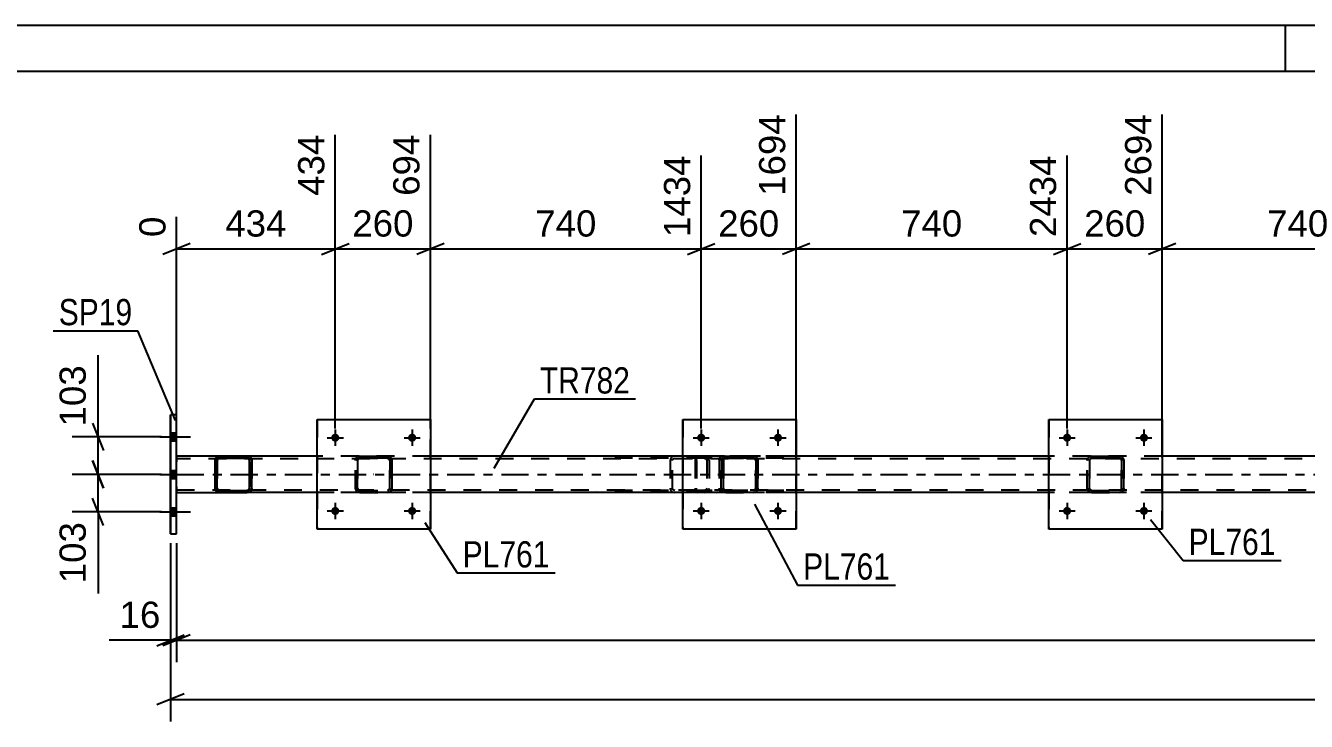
# Model space of a CAD drawing. Header units: millimetres. Extents: x 0 to 841, y 0 to 594.
# Drawn here: x 73.3 to 213.3, y 518 to 594 of the extents above; entities that cross this region are included whole.
import ezdxf

# ---------------------------------------------------------------- set-up
doc = ezdxf.new("R2010")
doc.units = ezdxf.units.MM
doc.linetypes.add('DXK_LINE_DOT2', pattern=[3.9198, 1.9599, -1.9599])
doc.linetypes.add('DXK_LINE_DOT3', pattern=[5.9187, 2.979, -0.9799, 0.9799, -0.9799])
doc.styles.add('Arial', font='ARIAL.TTF', dxfattribs={"height": 0.2})
doc.styles.add('Arial Narrow', font='ARIALN.TTF', dxfattribs={"height": 0.2})

# ---------------------------------------------------------------- blocks, each defined once
blk = doc.blocks.new('Unknown-318464264-1115')
at = {"color": 5, "linetype": 'Continuous'}
for p, q in [((841, 594), (0, 594)), ((211, 589), (211, 594)), ((836, 589), (5, 589))]:
    blk.add_line(p, q, dxfattribs=at)
blk = doc.blocks.new('Part-318464264-1738 - 1696')
at = {"color": 2, "linetype": 'Continuous'}
for p, q in [((145.13, 538.99), (145.13, 550.99)), ((145.13, 550.99), (145.13, 550.99)), ((145.13, 550.99), (157.53, 550.99)), ((157.53, 550.99), (157.53, 538.99)), ((145.13, 538.99), (145.13, 538.99)), ((157.53, 538.99), (145.13, 538.99))]:
    blk.add_line(p, q, dxfattribs=at)
at = {"color": 7, "linetype": 'DXK_LINE_DOT2'}
for p, q in [((145.13, 550.99), (145.13, 538.99)), ((145.13, 550.99), (145.13, 550.99)), ((157.53, 538.99), (157.53, 550.99)), ((145.13, 538.99), (145.13, 538.99))]:
    blk.add_line(p, q, dxfattribs=at)
blk = doc.blocks.new('Part-318464264-1778 - 1696')
at = {"color": 2, "linetype": 'Continuous'}
for p, q in [((89.79, 551.49), (89.13, 551.49)), ((89.13, 538.49), (89.13, 551.49)), ((89.15, 538.49), (89.15, 551.49)), ((89.79, 538.49), (89.79, 551.49)), ((89.13, 538.49), (89.79, 538.49))]:
    blk.add_line(p, q, dxfattribs=at)
at = {"color": 7, "linetype": 'DXK_LINE_DOT2'}
blk.add_line((89.77, 538.49), (89.77, 551.49), dxfattribs=at)
blk = doc.blocks.new('Part-318464264-1880 - 1696')
at = {"color": 7, "linetype": 'DXK_LINE_DOT2'}
for p, q in [((89.78, 546.99), (89.78, 546.99)), ((89.78, 546.99), (89.79, 546.99)), ((89.79, 546.99), (89.78, 546.99)), ((89.78, 546.94), (89.78, 546.99)), ((89.78, 546.99), (89.78, 546.94)), ((89.78, 546.8), (89.78, 546.94)), ((89.78, 546.94), (89.78, 546.8)), ((89.78, 546.6), (89.78, 546.8)), ((89.78, 546.8), (89.78, 546.6)), ((89.78, 546.67), (89.79, 546.67)), ((765.53, 546.67), (89.78, 546.67)), ((89.78, 546.65), (89.78, 546.67)), ((89.78, 546.67), (89.78, 546.65)), ((89.78, 546.58), (89.78, 546.65)), ((89.78, 546.65), (89.78, 546.58)), ((89.78, 546.35), (89.78, 546.6)), ((89.78, 546.6), (89.78, 546.35)), ((89.78, 546.47), (89.78, 546.58)), ((89.78, 546.58), (89.78, 546.47)), ((89.78, 546.35), (89.78, 546.47)), ((89.78, 546.47), (89.78, 546.35)), ((89.78, 543.63), (89.78, 546.35)), ((89.78, 543.63), (89.78, 546.35)), ((89.78, 543.63), (89.78, 546.35)), ((89.78, 543.63), (89.78, 546.35)), ((117.54, 546.99), (105.14, 546.99)), ((157.53, 546.99), (145.13, 546.99)), ((197.53, 546.99), (185.13, 546.99)), ((89.78, 543.63), (89.78, 543.51)), ((89.78, 543.51), (89.78, 543.63)), ((89.78, 543.39), (89.78, 543.63)), ((89.78, 543.63), (89.78, 543.39)), ((89.78, 543.51), (89.78, 543.4)), ((89.78, 543.4), (89.78, 543.51)), ((89.78, 543.4), (89.78, 543.33)), ((89.78, 543.33), (89.78, 543.4)), ((89.78, 543.18), (89.78, 543.39)), ((89.78, 543.39), (89.78, 543.18)), ((89.78, 543.33), (89.78, 543.31)), ((89.78, 543.31), (89.78, 543.33)), ((89.79, 543.31), (89.78, 543.31)), ((89.78, 543.31), (765.53, 543.31)), ((89.78, 543.04), (89.78, 543.18)), ((89.78, 543.18), (89.78, 543.04)), ((89.78, 542.99), (89.78, 543.04)), ((89.78, 543.04), (89.78, 542.99)), ((89.78, 542.99), (89.79, 542.99)), ((89.78, 542.99), (89.78, 542.99)), ((89.78, 542.99), (89.79, 542.99)), ((97.53, 542.99), (94.48, 542.99)), ((765.53, 542.99), (105.14, 542.99)), ((117.54, 542.99), (105.14, 542.99)), ((157.53, 542.99), (145.13, 542.99)), ((197.53, 542.99), (185.13, 542.99))]:
    blk.add_line(p, q, dxfattribs=at)
at = {"color": 2, "linetype": 'Continuous'}
for p, q in [((105.14, 546.99), (89.79, 546.99)), ((145.13, 546.99), (117.54, 546.99)), ((185.13, 546.99), (157.53, 546.99)), ((225.14, 546.99), (197.53, 546.99)), ((89.79, 542.99), (94.48, 542.99)), ((105.14, 542.99), (97.53, 542.99)), ((145.13, 542.99), (117.54, 542.99)), ((185.13, 542.99), (157.53, 542.99)), ((225.14, 542.99), (197.53, 542.99))]:
    blk.add_line(p, q, dxfattribs=at)
at = {"color": 7, "linetype": 'DXK_LINE_DOT3'}
blk.add_line((89.78, 544.99), (765.53, 544.99), dxfattribs=at)
blk = doc.blocks.new('Bolt-318464264-1703 - 1696')
at = {"linetype": 'Continuous'}
for points in [[(146.69, 540.99), (146.7, 541.08), (146.73, 541.17), (146.78, 541.25), (146.84, 541.32), (146.91, 541.37), (147, 541.41), (147.09, 541.43), (147.18, 541.43), (147.27, 541.41), (147.35, 541.37), (147.43, 541.32), (147.49, 541.25), (147.53, 541.17), (147.56, 541.08), (147.57, 540.99), (147.56, 540.9), (147.53, 540.81), (147.49, 540.73), (147.43, 540.66), (147.35, 540.61), (147.27, 540.57), (147.18, 540.55), (147.09, 540.55), (147, 540.57), (146.91, 540.61), (146.84, 540.66), (146.78, 540.73), (146.73, 540.81), (146.7, 540.9)], [(155.09, 540.99), (155.1, 541.08), (155.13, 541.17), (155.18, 541.25), (155.24, 541.32), (155.31, 541.37), (155.4, 541.41), (155.49, 541.43), (155.58, 541.43), (155.67, 541.41), (155.75, 541.37), (155.83, 541.32), (155.89, 541.25), (155.93, 541.17), (155.96, 541.08), (155.97, 540.99), (155.96, 540.9), (155.93, 540.81), (155.89, 540.73), (155.83, 540.66), (155.75, 540.61), (155.67, 540.57), (155.58, 540.55), (155.49, 540.55), (155.4, 540.57), (155.31, 540.61), (155.24, 540.66), (155.18, 540.73), (155.13, 540.81), (155.1, 540.9)]]:
    blk.add_hatch(color=1, dxfattribs=at).paths.add_polyline_path(points)
at = {"color": 1, "linetype": 'Continuous'}
for p, q in [((147.13, 541.87), (147.13, 540.11)), ((155.53, 541.87), (155.53, 540.11)), ((146.25, 540.99), (148.01, 540.99)), ((154.65, 540.99), (156.41, 540.99))]:
    blk.add_line(p, q, dxfattribs=at)
blk = doc.blocks.new('Part-318464264-1740 - 1696')
at = {"color": 7, "linetype": 'DXK_LINE_DOT2'}
for p, q in [((146.49, 546.69), (146.47, 546.51)), ((146.47, 546.51), (146.47, 543.47)), ((146.55, 546.85), (146.49, 546.69)), ((146.64, 546.95), (146.55, 546.85)), ((146.61, 546.51), (146.62, 546.6)), ((146.61, 546.51), (146.61, 543.47)), ((146.62, 546.6), (146.65, 546.68)), ((146.74, 546.99), (146.64, 546.95)), ((146.65, 546.68), (146.69, 546.73)), ((146.69, 546.73), (146.74, 546.75)), ((156.16, 546.99), (146.74, 546.99)), ((156.16, 546.75), (146.74, 546.75)), ((148, 546.99), (148, 546.75)), ((149.05, 546.95), (148.85, 546.99)), ((148.85, 546.75), (148.95, 546.73)), ((148.95, 546.73), (149.03, 546.68)), ((149.03, 546.68), (149.09, 546.6)), ((149.09, 546.6), (149.1, 546.51)), ((149.1, 546.51), (149.1, 543.47)), ((149.33, 546.65), (149.32, 546.69)), ((149.36, 546.51), (149.33, 546.65)), ((149.36, 546.51), (149.36, 543.47)), ((146.47, 543.47), (146.49, 543.29)), ((146.49, 543.29), (146.55, 543.13)), ((146.62, 543.38), (146.61, 543.47)), ((146.65, 543.3), (146.62, 543.38)), ((146.69, 543.25), (146.65, 543.3)), ((146.74, 543.23), (146.69, 543.25)), ((156.16, 543.23), (146.74, 543.23)), ((148, 542.99), (148, 543.23)), ((148.95, 543.25), (148.85, 543.23)), ((149.03, 543.3), (148.95, 543.25)), ((149.09, 543.38), (149.03, 543.3)), ((149.1, 543.47), (149.09, 543.38)), ((149.32, 543.29), (149.36, 543.47)), ((146.55, 543.13), (146.64, 543.03)), ((146.64, 543.03), (146.74, 542.99)), ((156.16, 542.99), (146.74, 542.99)), ((148.85, 542.99), (149.05, 543.03))]:
    blk.add_line(p, q, dxfattribs=at)
for centre, start, end in [((148.87, 546.5), 23.8485, 68.8051), ((148.87, 543.49), 291.1949, 336.1515)]:
    blk.add_arc(centre, 0.492, start, end, dxfattribs=at)
blk = doc.blocks.new('Part-318464264-1762 - 1696')
at = {"color": 7, "linetype": 'DXK_LINE_DOT2'}
for p, q in [((149.33, 546.51), (149.37, 546.69)), ((149.37, 546.69), (149.33, 546.51)), ((149.33, 543.47), (149.33, 546.51)), ((149.33, 546.51), (149.33, 546.51)), ((149.33, 543.47), (149.33, 546.51)), ((149.57, 546.51), (149.59, 546.6)), ((149.59, 546.6), (149.57, 546.51)), ((149.57, 543.47), (149.57, 546.51)), ((149.57, 546.51), (149.57, 546.51)), ((149.57, 546.51), (149.57, 543.47)), ((149.59, 546.6), (149.64, 546.68)), ((149.64, 546.68), (149.59, 546.6)), ((149.63, 546.95), (149.81, 546.99)), ((149.81, 546.99), (149.63, 546.95)), ((149.63, 546.95), (149.63, 546.95)), ((149.64, 546.68), (149.72, 546.73)), ((149.72, 546.73), (149.64, 546.68)), ((149.72, 546.73), (149.81, 546.75)), ((149.81, 546.75), (149.72, 546.73)), ((149.81, 546.99), (152.85, 546.99)), ((149.81, 546.99), (149.81, 546.99)), ((149.81, 546.99), (152.85, 546.99)), ((149.81, 546.75), (152.85, 546.75)), ((149.81, 546.75), (149.81, 546.75)), ((152.85, 546.75), (149.81, 546.75)), ((152.85, 546.99), (152.85, 546.99)), ((152.85, 546.99), (153.04, 546.95)), ((153.04, 546.95), (152.85, 546.99)), ((152.85, 546.75), (152.85, 546.75)), ((152.85, 546.75), (152.94, 546.73)), ((152.94, 546.73), (152.85, 546.75)), ((152.94, 546.73), (153.02, 546.68)), ((153.02, 546.68), (152.94, 546.73)), ((153.02, 546.68), (153.07, 546.6)), ((153.07, 546.6), (153.02, 546.68)), ((153.07, 546.6), (153.09, 546.51)), ((153.09, 546.51), (153.07, 546.6)), ((153.09, 543.47), (153.09, 546.51)), ((153.09, 546.51), (153.09, 546.51)), ((153.09, 546.51), (153.09, 543.47)), ((153.29, 546.69), (153.33, 546.51)), ((153.33, 546.51), (153.3, 546.69)), ((153.33, 543.47), (153.33, 546.51)), ((153.33, 546.51), (153.33, 546.51)), ((153.33, 546.51), (153.33, 543.47)), ((149.33, 543.47), (149.33, 543.47)), ((149.37, 543.29), (149.33, 543.47)), ((149.33, 543.47), (149.37, 543.29)), ((149.57, 543.47), (149.57, 543.47)), ((149.59, 543.38), (149.57, 543.47)), ((149.57, 543.47), (149.59, 543.38)), ((149.64, 543.3), (149.59, 543.38)), ((149.59, 543.38), (149.64, 543.3)), ((149.72, 543.25), (149.64, 543.3)), ((149.64, 543.3), (149.72, 543.25)), ((149.81, 543.23), (149.72, 543.25)), ((149.72, 543.25), (149.81, 543.23)), ((149.81, 543.23), (152.85, 543.23)), ((149.81, 543.23), (149.81, 543.23)), ((149.81, 543.23), (152.85, 543.23)), ((152.94, 543.25), (152.85, 543.23)), ((152.85, 543.23), (152.94, 543.25)), ((152.85, 543.23), (152.85, 543.23)), ((153.02, 543.3), (152.94, 543.25)), ((152.94, 543.25), (153.02, 543.3)), ((152.94, 543.25), (152.94, 543.25)), ((153.07, 543.38), (153.02, 543.3)), ((153.02, 543.3), (153.07, 543.38)), ((153.09, 543.47), (153.07, 543.38)), ((153.07, 543.38), (153.09, 543.47)), ((153.09, 543.47), (153.09, 543.47)), ((153.33, 543.47), (153.29, 543.29)), ((153.3, 543.29), (153.33, 543.47)), ((153.33, 543.47), (153.33, 543.47)), ((149.81, 542.99), (149.63, 543.03)), ((149.63, 543.03), (149.81, 542.99)), ((149.81, 542.99), (152.85, 542.99)), ((149.81, 542.99), (149.81, 542.99)), ((149.81, 542.99), (152.85, 542.99)), ((153.04, 543.03), (152.85, 542.99)), ((152.85, 542.99), (153.04, 543.03)), ((152.85, 542.99), (152.85, 542.99))]:
    blk.add_line(p, q, dxfattribs=at)
at = {"color": 7, "linetype": 'DXK_LINE_DOT3'}
blk.add_line((151.33, 544.99), (151.33, 544.99), dxfattribs=at)
at = {"color": 7, "linetype": 'DXK_LINE_DOT2'}
for centre, start, end in [((149.81, 546.51), 112.5, 157.5), ((149.81, 546.51), 112.5, 157.5), ((152.85, 546.51), 22.5, 67.5), ((152.85, 546.51), 22.5, 67.5), ((149.81, 543.47), 202.5, 247.5), ((149.81, 543.47), 202.5, 247.5), ((152.85, 543.47), 292.5, 337.5), ((152.85, 543.47), 292.5, 337.5)]:
    blk.add_arc(centre, 0.48, start, end, dxfattribs=at)
blk = doc.blocks.new('Bolt-318464264-1773 - 1696')
at = {"linetype": 'Continuous'}
for points in [[(146.69, 548.99), (146.7, 549.08), (146.73, 549.17), (146.78, 549.25), (146.84, 549.32), (146.91, 549.37), (147, 549.41), (147.09, 549.43), (147.18, 549.43), (147.27, 549.41), (147.35, 549.37), (147.43, 549.32), (147.49, 549.25), (147.53, 549.17), (147.56, 549.08), (147.57, 548.99), (147.56, 548.9), (147.53, 548.81), (147.49, 548.73), (147.43, 548.66), (147.35, 548.61), (147.27, 548.57), (147.18, 548.55), (147.09, 548.55), (147, 548.57), (146.91, 548.61), (146.84, 548.66), (146.78, 548.73), (146.73, 548.81), (146.7, 548.9)], [(155.09, 548.99), (155.1, 549.08), (155.13, 549.17), (155.18, 549.25), (155.24, 549.32), (155.31, 549.37), (155.4, 549.41), (155.49, 549.43), (155.58, 549.43), (155.67, 549.41), (155.75, 549.37), (155.83, 549.32), (155.89, 549.25), (155.93, 549.17), (155.96, 549.08), (155.97, 548.99), (155.96, 548.9), (155.93, 548.81), (155.89, 548.73), (155.83, 548.66), (155.75, 548.61), (155.67, 548.57), (155.58, 548.55), (155.49, 548.55), (155.4, 548.57), (155.31, 548.61), (155.24, 548.66), (155.18, 548.73), (155.13, 548.81), (155.1, 548.9)]]:
    blk.add_hatch(color=1, dxfattribs=at).paths.add_polyline_path(points)
at = {"color": 1, "linetype": 'Continuous'}
for p, q in [((146.25, 548.99), (148.01, 548.99)), ((147.13, 549.87), (147.13, 548.11)), ((154.65, 548.99), (156.41, 548.99)), ((155.53, 549.87), (155.53, 548.11))]:
    blk.add_line(p, q, dxfattribs=at)
blk = doc.blocks.new('Part-318464264-1815 - 1696')
at = {"color": 7, "linetype": 'DXK_LINE_DOT2'}
for p, q in [((109.33, 546.51), (109.37, 546.69)), ((109.33, 546.51), (109.34, 546.51)), ((109.33, 543.47), (109.33, 546.51)), ((109.37, 546.69), (109.34, 546.51)), ((109.34, 543.47), (109.34, 546.51)), ((109.59, 546.6), (109.57, 546.51)), ((109.58, 546.51), (109.57, 546.51)), ((109.57, 546.51), (109.57, 543.47)), ((109.58, 546.51), (109.59, 546.6)), ((109.58, 543.47), (109.58, 546.51)), ((109.59, 546.6), (109.65, 546.68)), ((109.64, 546.68), (109.59, 546.6)), ((109.63, 546.95), (109.81, 546.99)), ((109.82, 546.99), (109.63, 546.95)), ((109.63, 546.95), (109.63, 546.95)), ((109.72, 546.73), (109.64, 546.68)), ((109.65, 546.68), (109.72, 546.73)), ((109.72, 546.73), (109.82, 546.75)), ((109.81, 546.75), (109.72, 546.73)), ((109.82, 546.99), (109.81, 546.99)), ((109.81, 546.99), (112.85, 546.99)), ((109.81, 546.75), (109.82, 546.75)), ((112.85, 546.75), (109.81, 546.75)), ((109.82, 546.99), (112.86, 546.99)), ((109.82, 546.75), (112.86, 546.75)), ((112.85, 546.99), (112.86, 546.99)), ((112.85, 546.99), (113.04, 546.95)), ((112.86, 546.75), (112.85, 546.75)), ((112.95, 546.73), (112.85, 546.75)), ((113.04, 546.95), (112.86, 546.99)), ((112.86, 546.75), (112.95, 546.73)), ((112.95, 546.73), (113.03, 546.68)), ((113.02, 546.68), (112.95, 546.73)), ((113.08, 546.6), (113.02, 546.68)), ((113.03, 546.68), (113.08, 546.6)), ((113.08, 546.6), (113.1, 546.51)), ((113.09, 546.51), (113.08, 546.6)), ((113.1, 546.51), (113.09, 546.51)), ((113.09, 546.51), (113.09, 543.47)), ((113.1, 543.47), (113.1, 546.51)), ((113.3, 546.69), (113.33, 546.51)), ((113.34, 546.51), (113.3, 546.69)), ((113.34, 546.51), (113.33, 546.51)), ((113.33, 546.51), (113.33, 543.47)), ((113.34, 543.47), (113.34, 546.51)), ((109.34, 543.47), (109.33, 543.47)), ((109.37, 543.29), (109.33, 543.47)), ((109.34, 543.47), (109.37, 543.29)), ((109.57, 543.47), (109.58, 543.47)), ((109.57, 543.47), (109.59, 543.38)), ((109.59, 543.38), (109.58, 543.47)), ((109.65, 543.3), (109.59, 543.38)), ((109.59, 543.38), (109.64, 543.3)), ((109.64, 543.3), (109.72, 543.25)), ((109.72, 543.25), (109.65, 543.3)), ((109.82, 543.23), (109.72, 543.25)), ((109.72, 543.25), (109.81, 543.23)), ((109.82, 543.23), (109.81, 543.23)), ((109.81, 543.23), (112.85, 543.23)), ((109.82, 543.23), (112.86, 543.23)), ((112.85, 543.23), (112.95, 543.25)), ((112.85, 543.23), (112.86, 543.23)), ((112.95, 543.25), (112.86, 543.23)), ((113.03, 543.3), (112.95, 543.25)), ((112.95, 543.25), (113.02, 543.3)), ((112.95, 543.25), (112.95, 543.25)), ((113.02, 543.3), (113.08, 543.38)), ((113.08, 543.38), (113.03, 543.3)), ((113.1, 543.47), (113.08, 543.38)), ((113.08, 543.38), (113.09, 543.47)), ((113.09, 543.47), (113.1, 543.47)), ((113.33, 543.47), (113.3, 543.29)), ((113.3, 543.29), (113.34, 543.47)), ((113.33, 543.47), (113.34, 543.47)), ((109.81, 542.99), (109.63, 543.03)), ((109.63, 543.03), (109.82, 542.99)), ((109.82, 542.99), (109.81, 542.99)), ((109.81, 542.99), (112.85, 542.99)), ((109.82, 542.99), (112.86, 542.99)), ((113.04, 543.03), (112.85, 542.99)), ((112.85, 542.99), (112.86, 542.99)), ((112.86, 542.99), (113.04, 543.03))]:
    blk.add_line(p, q, dxfattribs=at)
at = {"color": 7, "linetype": 'DXK_LINE_DOT3'}
blk.add_line((111.34, 544.99), (111.33, 544.99), dxfattribs=at)
at = {"color": 7, "linetype": 'DXK_LINE_DOT2'}
for centre, start, end in [((109.81, 546.51), 112.5, 157.5), ((109.82, 546.51), 112.5, 157.5), ((112.85, 546.51), 22.5, 67.5), ((112.86, 546.51), 22.5, 67.5), ((109.81, 543.47), 202.5, 247.5), ((109.82, 543.47), 202.5, 247.5), ((112.85, 543.47), 292.5, 337.5), ((112.86, 543.47), 292.5, 337.5)]:
    blk.add_arc(centre, 0.48, start, end, dxfattribs=at)
blk = doc.blocks.new('Part-318464264-1885 - 1696')
at = {"color": 2, "linetype": 'Continuous'}
for p, q in [((105.14, 538.99), (105.14, 550.99)), ((105.14, 550.99), (105.14, 550.99)), ((105.14, 550.99), (117.54, 550.99)), ((117.54, 550.99), (117.54, 538.99)), ((105.14, 538.99), (105.14, 538.99)), ((117.54, 538.99), (105.14, 538.99))]:
    blk.add_line(p, q, dxfattribs=at)
at = {"color": 7, "linetype": 'DXK_LINE_DOT2'}
for p, q in [((105.14, 550.99), (105.14, 538.99)), ((105.14, 550.99), (105.14, 550.99)), ((117.54, 538.99), (117.54, 550.99)), ((105.14, 538.99), (105.14, 538.99))]:
    blk.add_line(p, q, dxfattribs=at)
blk = doc.blocks.new('Part-318464264-1886 - 1696')
at = {"color": 2, "linetype": 'Continuous'}
for p, q in [((94, 546.51), (94.04, 546.69)), ((94.04, 546.69), (94, 546.51)), ((94, 543.47), (94, 546.51)), ((94, 546.51), (94, 546.51)), ((94, 543.47), (94, 546.51)), ((94.24, 546.51), (94.26, 546.6)), ((94.24, 543.47), (94.24, 546.51)), ((94.26, 546.6), (94.31, 546.68)), ((94.3, 546.95), (94.48, 546.99)), ((94.48, 546.99), (94.3, 546.95)), ((94.3, 546.95), (94.3, 546.95)), ((94.31, 546.68), (94.39, 546.73)), ((94.39, 546.73), (94.48, 546.75)), ((94.48, 546.99), (97.52, 546.99)), ((94.48, 546.99), (94.48, 546.99)), ((94.48, 546.99), (97.52, 546.99)), ((94.48, 546.75), (97.52, 546.75)), ((97.52, 546.99), (97.52, 546.99)), ((97.52, 546.99), (97.7, 546.95)), ((97.71, 546.95), (97.52, 546.99)), ((97.52, 546.75), (97.61, 546.73)), ((97.61, 546.73), (97.69, 546.68)), ((97.69, 546.68), (97.74, 546.6)), ((97.74, 546.6), (97.69, 546.68)), ((97.74, 546.6), (97.76, 546.51)), ((97.76, 546.51), (97.74, 546.6)), ((97.76, 543.47), (97.76, 546.51)), ((97.76, 546.51), (97.76, 546.51)), ((97.76, 546.35), (97.76, 546.51)), ((97.76, 546.35), (97.76, 543.63)), ((98, 546.51), (97.97, 546.69)), ((98, 543.47), (98, 546.51)), ((94, 543.47), (94, 543.47)), ((94.04, 543.29), (94, 543.47)), ((94, 543.47), (94.04, 543.29)), ((94.26, 543.38), (94.24, 543.47)), ((94.31, 543.3), (94.26, 543.38)), ((94.39, 543.25), (94.31, 543.3)), ((94.48, 543.23), (94.39, 543.25)), ((94.39, 543.25), (94.48, 543.23)), ((94.48, 543.23), (97.52, 543.23)), ((94.48, 543.23), (97.52, 543.23)), ((97.61, 543.25), (97.52, 543.23)), ((97.52, 543.23), (97.61, 543.25)), ((97.52, 543.23), (97.52, 543.23)), ((97.69, 543.3), (97.61, 543.25)), ((97.61, 543.25), (97.69, 543.3)), ((97.61, 543.25), (97.61, 543.25)), ((97.74, 543.38), (97.69, 543.3)), ((97.69, 543.3), (97.74, 543.38)), ((97.76, 543.47), (97.74, 543.38)), ((97.74, 543.38), (97.76, 543.47)), ((97.76, 543.47), (97.76, 543.63)), ((97.76, 543.47), (97.76, 543.47)), ((97.97, 543.29), (98, 543.47)), ((94.3, 543.03), (94.48, 542.99)), ((94.48, 542.99), (97.52, 542.99)), ((97.52, 542.99), (97.71, 543.03))]:
    blk.add_line(p, q, dxfattribs=at)
at = {"color": 7, "linetype": 'DXK_LINE_DOT2'}
for p, q in [((94.26, 546.6), (94.24, 546.51)), ((94.24, 546.51), (94.24, 546.51)), ((94.24, 546.51), (94.24, 543.47)), ((94.31, 546.68), (94.26, 546.6)), ((94.39, 546.73), (94.31, 546.68)), ((94.48, 546.75), (94.39, 546.73)), ((94.48, 546.75), (94.48, 546.75)), ((97.52, 546.75), (94.48, 546.75)), ((97.52, 546.75), (97.52, 546.75)), ((97.61, 546.73), (97.52, 546.75)), ((97.61, 546.73), (97.61, 546.73)), ((97.76, 546.35), (97.76, 546.35)), ((97.96, 546.69), (98, 546.51)), ((98, 546.51), (98, 546.51)), ((98, 546.51), (98, 543.47)), ((94.24, 543.47), (94.24, 543.47)), ((94.24, 543.47), (94.26, 543.38)), ((94.26, 543.38), (94.31, 543.3)), ((94.31, 543.3), (94.31, 543.3)), ((94.48, 543.23), (94.48, 543.23)), ((97.76, 543.63), (97.76, 543.63)), ((98, 543.47), (97.96, 543.29)), ((98, 543.47), (98, 543.47)), ((94.48, 542.99), (94.3, 543.03)), ((94.48, 542.99), (94.48, 542.99)), ((94.48, 542.99), (97.52, 542.99)), ((97.7, 543.03), (97.52, 542.99)), ((97.52, 542.99), (97.52, 542.99))]:
    blk.add_line(p, q, dxfattribs=at)
at = {"color": 7, "linetype": 'DXK_LINE_DOT3'}
blk.add_line((96, 544.99), (96, 544.99), dxfattribs=at)
at = {"color": 2, "linetype": 'Continuous'}
for centre, start, end in [((94.48, 546.51), 112.4994, 157.4994), ((94.48, 546.51), 112.4993, 157.4994), ((97.52, 546.51), 22.4994, 67.4993), ((94.48, 543.47), 202.4993, 224.9994), ((94.48, 543.47), 202.4994, 247.4993), ((97.52, 543.47), 292.4993, 337.4994)]:
    blk.add_arc(centre, 0.48, start, end, dxfattribs=at)
at = {"color": 7, "linetype": 'DXK_LINE_DOT2'}
for centre, start, end in [((97.52, 546.51), 22.4993, 67.4993), ((97.52, 543.47), 292.4994, 337.4994), ((94.48, 543.47), 224.9994, 247.4993)]:
    blk.add_arc(centre, 0.48, start, end, dxfattribs=at)
blk = doc.blocks.new('Part-318464264-1891 - 1696')
at = {"color": 2, "linetype": 'Continuous'}
for p, q in [((185.13, 538.99), (185.13, 550.99)), ((185.13, 550.99), (185.13, 550.99)), ((185.13, 550.99), (197.53, 550.99)), ((197.53, 550.99), (197.53, 538.99)), ((185.13, 538.99), (185.13, 538.99)), ((197.53, 538.99), (185.13, 538.99))]:
    blk.add_line(p, q, dxfattribs=at)
at = {"color": 7, "linetype": 'DXK_LINE_DOT2'}
for p, q in [((185.13, 550.99), (185.13, 538.99)), ((185.13, 550.99), (185.13, 550.99)), ((197.53, 538.99), (197.53, 550.99)), ((185.13, 538.99), (185.13, 538.99))]:
    blk.add_line(p, q, dxfattribs=at)
blk = doc.blocks.new('Part-318464264-1892 - 1696')
at = {"color": 7, "linetype": 'DXK_LINE_DOT2'}
for p, q in [((189.33, 546.51), (189.37, 546.69)), ((189.37, 546.69), (189.33, 546.51)), ((189.33, 543.47), (189.33, 546.51)), ((189.33, 546.51), (189.33, 546.51)), ((189.33, 543.47), (189.33, 546.51)), ((189.57, 546.51), (189.59, 546.6)), ((189.59, 546.6), (189.57, 546.51)), ((189.57, 543.47), (189.57, 546.51)), ((189.57, 546.51), (189.57, 546.51)), ((189.57, 546.51), (189.57, 543.47)), ((189.59, 546.6), (189.64, 546.68)), ((189.64, 546.68), (189.59, 546.6)), ((189.63, 546.95), (189.81, 546.99)), ((189.81, 546.99), (189.63, 546.95)), ((189.63, 546.95), (189.63, 546.95)), ((189.64, 546.68), (189.72, 546.73)), ((189.72, 546.73), (189.64, 546.68)), ((189.72, 546.73), (189.81, 546.75)), ((189.81, 546.75), (189.72, 546.73)), ((189.81, 546.99), (192.85, 546.99)), ((189.81, 546.99), (189.81, 546.99)), ((189.81, 546.99), (192.85, 546.99)), ((189.81, 546.75), (192.85, 546.75)), ((189.81, 546.75), (189.81, 546.75)), ((192.85, 546.75), (189.81, 546.75)), ((192.85, 546.99), (192.85, 546.99)), ((192.85, 546.99), (193.04, 546.95)), ((193.04, 546.95), (192.85, 546.99)), ((192.85, 546.75), (192.85, 546.75)), ((192.85, 546.75), (192.94, 546.73)), ((192.94, 546.73), (192.85, 546.75)), ((192.94, 546.73), (193.02, 546.68)), ((193.02, 546.68), (192.94, 546.73)), ((193.02, 546.68), (193.07, 546.6)), ((193.07, 546.6), (193.02, 546.68)), ((193.07, 546.6), (193.09, 546.51)), ((193.09, 546.51), (193.07, 546.6)), ((193.09, 543.47), (193.09, 546.51)), ((193.09, 546.51), (193.09, 546.51)), ((193.09, 546.51), (193.09, 543.47)), ((193.29, 546.69), (193.33, 546.51)), ((193.33, 546.51), (193.3, 546.69)), ((193.33, 543.47), (193.33, 546.51)), ((193.33, 546.51), (193.33, 546.51)), ((193.33, 546.51), (193.33, 543.47)), ((189.33, 543.47), (189.33, 543.47)), ((189.37, 543.29), (189.33, 543.47)), ((189.33, 543.47), (189.37, 543.29)), ((189.57, 543.47), (189.57, 543.47)), ((189.59, 543.38), (189.57, 543.47)), ((189.57, 543.47), (189.59, 543.38)), ((189.64, 543.3), (189.59, 543.38)), ((189.59, 543.38), (189.64, 543.3)), ((189.72, 543.25), (189.64, 543.3)), ((189.64, 543.3), (189.72, 543.25)), ((189.81, 543.23), (189.72, 543.25)), ((189.72, 543.25), (189.81, 543.23)), ((189.81, 543.23), (192.85, 543.23)), ((189.81, 543.23), (189.81, 543.23)), ((189.81, 543.23), (192.85, 543.23)), ((192.94, 543.25), (192.85, 543.23)), ((192.85, 543.23), (192.94, 543.25)), ((192.85, 543.23), (192.85, 543.23)), ((193.02, 543.3), (192.94, 543.25)), ((192.94, 543.25), (193.02, 543.3)), ((192.94, 543.25), (192.94, 543.25)), ((193.07, 543.38), (193.02, 543.3)), ((193.02, 543.3), (193.07, 543.38)), ((193.09, 543.47), (193.07, 543.38)), ((193.07, 543.38), (193.09, 543.47)), ((193.09, 543.47), (193.09, 543.47)), ((193.33, 543.47), (193.29, 543.29)), ((193.3, 543.29), (193.33, 543.47)), ((193.33, 543.47), (193.33, 543.47)), ((189.81, 542.99), (189.63, 543.03)), ((189.63, 543.03), (189.81, 542.99)), ((189.81, 542.99), (192.85, 542.99)), ((189.81, 542.99), (189.81, 542.99)), ((189.81, 542.99), (192.85, 542.99)), ((193.04, 543.03), (192.85, 542.99)), ((192.85, 542.99), (193.04, 543.03)), ((192.85, 542.99), (192.85, 542.99))]:
    blk.add_line(p, q, dxfattribs=at)
at = {"color": 7, "linetype": 'DXK_LINE_DOT3'}
blk.add_line((191.33, 544.99), (191.33, 544.99), dxfattribs=at)
at = {"color": 7, "linetype": 'DXK_LINE_DOT2'}
for centre, start, end in [((189.81, 546.51), 112.5, 157.5), ((189.81, 546.51), 112.5, 157.5), ((192.85, 546.51), 22.5, 67.5), ((192.85, 546.51), 22.5, 67.5), ((189.81, 543.47), 202.5, 247.5), ((189.81, 543.47), 202.5, 247.5), ((192.85, 543.47), 292.5, 337.5), ((192.85, 543.47), 292.5, 337.5)]:
    blk.add_arc(centre, 0.48, start, end, dxfattribs=at)
blk = doc.blocks.new('Part-318464264-1909 - 1696')
at = {"color": 7, "linetype": 'DXK_LINE_DOT2'}
for p, q in [((147.48, 546.99), (135.71, 546.99)), ((147.48, 546.75), (135.71, 546.75)), ((143.77, 546.65), (143.74, 546.51)), ((143.74, 546.51), (143.74, 543.47)), ((143.78, 546.69), (143.77, 546.65)), ((143.99, 546.51), (144.01, 546.6)), ((143.99, 543.47), (143.99, 546.51)), ((144.01, 546.6), (144.07, 546.68)), ((144.25, 546.99), (144.05, 546.95)), ((144.07, 546.68), (144.15, 546.73)), ((144.15, 546.73), (144.25, 546.75)), ((147.68, 546.95), (147.48, 546.99)), ((147.48, 546.75), (147.58, 546.73)), ((147.58, 546.73), (147.67, 546.68)), ((147.67, 546.68), (147.72, 546.6)), ((147.72, 546.6), (147.74, 546.51)), ((147.74, 546.51), (147.74, 543.47)), ((147.97, 546.65), (147.96, 546.69)), ((148, 546.51), (147.97, 546.65)), ((148, 546.51), (148, 543.47)), ((147.48, 543.23), (135.71, 543.23)), ((143.74, 543.47), (143.76, 543.39)), ((143.76, 543.39), (143.78, 543.29)), ((144.01, 543.38), (143.99, 543.47)), ((144.07, 543.3), (144.01, 543.38)), ((144.15, 543.25), (144.07, 543.3)), ((144.25, 543.23), (144.15, 543.25)), ((147.58, 543.25), (147.48, 543.23)), ((147.67, 543.3), (147.58, 543.25)), ((147.72, 543.38), (147.67, 543.3)), ((147.74, 543.47), (147.72, 543.38)), ((147.96, 543.29), (148, 543.47)), ((147.48, 542.99), (135.71, 542.99)), ((144.05, 543.03), (144.25, 542.99)), ((147.48, 542.99), (147.68, 543.03))]:
    blk.add_line(p, q, dxfattribs=at)
for centre, start, end in [((144.23, 546.49), 110.7574, 155.679), ((147.5, 546.49), 24.321, 69.2426), ((144.23, 543.49), 204.321, 249.2426), ((147.5, 543.49), 290.7574, 335.679)]:
    blk.add_arc(centre, 0.496, start, end, dxfattribs=at)
blk = doc.blocks.new('Bolt-318464264-1925 - 1696')
at = {"linetype": 'Continuous'}
for points in [[(106.7, 548.99), (106.71, 549.08), (106.73, 549.17), (106.78, 549.25), (106.84, 549.32), (106.92, 549.37), (107, 549.41), (107.09, 549.43), (107.18, 549.43), (107.27, 549.41), (107.36, 549.37), (107.43, 549.32), (107.49, 549.25), (107.54, 549.17), (107.57, 549.08), (107.58, 548.99), (107.57, 548.9), (107.54, 548.81), (107.49, 548.73), (107.43, 548.66), (107.36, 548.61), (107.27, 548.57), (107.18, 548.55), (107.09, 548.55), (107, 548.57), (106.92, 548.61), (106.84, 548.66), (106.78, 548.73), (106.73, 548.81), (106.71, 548.9)], [(115.1, 548.99), (115.11, 549.08), (115.13, 549.17), (115.18, 549.25), (115.24, 549.32), (115.32, 549.37), (115.4, 549.41), (115.49, 549.43), (115.58, 549.43), (115.67, 549.41), (115.76, 549.37), (115.83, 549.32), (115.89, 549.25), (115.94, 549.17), (115.97, 549.08), (115.98, 548.99), (115.97, 548.9), (115.94, 548.81), (115.89, 548.73), (115.83, 548.66), (115.76, 548.61), (115.67, 548.57), (115.58, 548.55), (115.49, 548.55), (115.4, 548.57), (115.32, 548.61), (115.24, 548.66), (115.18, 548.73), (115.13, 548.81), (115.11, 548.9)]]:
    blk.add_hatch(color=1, dxfattribs=at).paths.add_polyline_path(points)
at = {"color": 1, "linetype": 'Continuous'}
for p, q in [((106.26, 548.99), (108.02, 548.99)), ((107.14, 549.87), (107.14, 548.11)), ((114.66, 548.99), (116.42, 548.99)), ((115.54, 549.87), (115.54, 548.11))]:
    blk.add_line(p, q, dxfattribs=at)
blk = doc.blocks.new('Bolt-318464264-1926 - 1696')
at = {"linetype": 'Continuous'}
for points in [[(106.7, 540.99), (106.71, 541.08), (106.73, 541.17), (106.78, 541.25), (106.84, 541.32), (106.92, 541.37), (107, 541.41), (107.09, 541.43), (107.18, 541.43), (107.27, 541.41), (107.36, 541.37), (107.43, 541.32), (107.49, 541.25), (107.54, 541.17), (107.57, 541.08), (107.58, 540.99), (107.57, 540.9), (107.54, 540.81), (107.49, 540.73), (107.43, 540.66), (107.36, 540.61), (107.27, 540.57), (107.18, 540.55), (107.09, 540.55), (107, 540.57), (106.92, 540.61), (106.84, 540.66), (106.78, 540.73), (106.73, 540.81), (106.71, 540.9)], [(115.1, 540.99), (115.11, 541.08), (115.13, 541.17), (115.18, 541.25), (115.24, 541.32), (115.32, 541.37), (115.4, 541.41), (115.49, 541.43), (115.58, 541.43), (115.67, 541.41), (115.76, 541.37), (115.83, 541.32), (115.89, 541.25), (115.94, 541.17), (115.97, 541.08), (115.98, 540.99), (115.97, 540.9), (115.94, 540.81), (115.89, 540.73), (115.83, 540.66), (115.76, 540.61), (115.67, 540.57), (115.58, 540.55), (115.49, 540.55), (115.4, 540.57), (115.32, 540.61), (115.24, 540.66), (115.18, 540.73), (115.13, 540.81), (115.11, 540.9)]]:
    blk.add_hatch(color=1, dxfattribs=at).paths.add_polyline_path(points)
at = {"color": 1, "linetype": 'Continuous'}
for p, q in [((107.14, 541.87), (107.14, 540.11)), ((115.54, 541.87), (115.54, 540.11)), ((106.26, 540.99), (108.02, 540.99)), ((114.66, 540.99), (116.42, 540.99))]:
    blk.add_line(p, q, dxfattribs=at)
blk = doc.blocks.new('Bolt-318464264-1927 - 1696')
at = {"linetype": 'Continuous'}
for points in [[(186.69, 548.99), (186.7, 549.08), (186.73, 549.17), (186.78, 549.25), (186.84, 549.32), (186.91, 549.37), (187, 549.41), (187.09, 549.43), (187.18, 549.43), (187.27, 549.41), (187.35, 549.37), (187.43, 549.32), (187.49, 549.25), (187.53, 549.17), (187.56, 549.08), (187.57, 548.99), (187.56, 548.9), (187.53, 548.81), (187.49, 548.73), (187.43, 548.66), (187.35, 548.61), (187.27, 548.57), (187.18, 548.55), (187.09, 548.55), (187, 548.57), (186.91, 548.61), (186.84, 548.66), (186.78, 548.73), (186.73, 548.81), (186.7, 548.9)], [(195.09, 548.99), (195.1, 549.08), (195.13, 549.17), (195.18, 549.25), (195.24, 549.32), (195.31, 549.37), (195.4, 549.41), (195.49, 549.43), (195.58, 549.43), (195.67, 549.41), (195.75, 549.37), (195.83, 549.32), (195.89, 549.25), (195.93, 549.17), (195.96, 549.08), (195.97, 548.99), (195.96, 548.9), (195.93, 548.81), (195.89, 548.73), (195.83, 548.66), (195.75, 548.61), (195.67, 548.57), (195.58, 548.55), (195.49, 548.55), (195.4, 548.57), (195.31, 548.61), (195.24, 548.66), (195.18, 548.73), (195.13, 548.81), (195.1, 548.9)]]:
    blk.add_hatch(color=1, dxfattribs=at).paths.add_polyline_path(points)
at = {"color": 1, "linetype": 'Continuous'}
for p, q in [((186.25, 548.99), (188.01, 548.99)), ((187.13, 549.87), (187.13, 548.11)), ((194.65, 548.99), (196.41, 548.99)), ((195.53, 549.87), (195.53, 548.11))]:
    blk.add_line(p, q, dxfattribs=at)
blk = doc.blocks.new('Bolt-318464264-1928 - 1696')
at = {"linetype": 'Continuous'}
for points in [[(186.69, 540.99), (186.7, 541.08), (186.73, 541.17), (186.78, 541.25), (186.84, 541.32), (186.91, 541.37), (187, 541.41), (187.09, 541.43), (187.18, 541.43), (187.27, 541.41), (187.35, 541.37), (187.43, 541.32), (187.49, 541.25), (187.53, 541.17), (187.56, 541.08), (187.57, 540.99), (187.56, 540.9), (187.53, 540.81), (187.49, 540.73), (187.43, 540.66), (187.35, 540.61), (187.27, 540.57), (187.18, 540.55), (187.09, 540.55), (187, 540.57), (186.91, 540.61), (186.84, 540.66), (186.78, 540.73), (186.73, 540.81), (186.7, 540.9)], [(195.09, 540.99), (195.1, 541.08), (195.13, 541.17), (195.18, 541.25), (195.24, 541.32), (195.31, 541.37), (195.4, 541.41), (195.49, 541.43), (195.58, 541.43), (195.67, 541.41), (195.75, 541.37), (195.83, 541.32), (195.89, 541.25), (195.93, 541.17), (195.96, 541.08), (195.97, 540.99), (195.96, 540.9), (195.93, 540.81), (195.89, 540.73), (195.83, 540.66), (195.75, 540.61), (195.67, 540.57), (195.58, 540.55), (195.49, 540.55), (195.4, 540.57), (195.31, 540.61), (195.24, 540.66), (195.18, 540.73), (195.13, 540.81), (195.1, 540.9)]]:
    blk.add_hatch(color=1, dxfattribs=at).paths.add_polyline_path(points)
at = {"color": 1, "linetype": 'Continuous'}
for p, q in [((187.13, 541.87), (187.13, 540.11)), ((195.53, 541.87), (195.53, 540.11)), ((186.25, 540.99), (188.01, 540.99)), ((194.65, 540.99), (196.41, 540.99))]:
    blk.add_line(p, q, dxfattribs=at)
blk = doc.blocks.new('Bolt-318464264-1946 - 1696')
at = {"linetype": 'Continuous'}
for points in [[(89.13, 549.53), (89.13, 548.65), (89.77, 548.65), (89.77, 549.53)], [(89.14, 549.53), (89.14, 548.65), (89.78, 548.65), (89.78, 549.53)], [(89.14, 549.53), (89.14, 548.65), (89.78, 548.65), (89.78, 549.53)], [(89.13, 545.41), (89.13, 544.53), (89.77, 544.53), (89.77, 545.41)], [(89.14, 545.41), (89.14, 544.53), (89.78, 544.53), (89.78, 545.41)], [(89.13, 541.33), (89.13, 540.45), (89.77, 540.45), (89.77, 541.33)], [(89.14, 541.33), (89.14, 540.45), (89.78, 540.45), (89.78, 541.33)], [(89.14, 541.33), (89.14, 540.45), (89.78, 540.45), (89.78, 541.33)]]:
    blk.add_hatch(color=1, dxfattribs=at).paths.add_polyline_path(points)
at = {"color": 1, "linetype": 'Continuous'}
for p, q in [((87.97, 549.09), (91.29, 549.09)), ((87.98, 549.09), (91.3, 549.09)), ((87.98, 549.09), (91.3, 549.09)), ((89.13, 549.53), (89.77, 549.53)), ((89.14, 549.53), (89.78, 549.53)), ((89.14, 549.53), (89.78, 549.53)), ((89.13, 548.65), (89.77, 548.65)), ((89.14, 548.65), (89.78, 548.65)), ((89.14, 548.65), (89.78, 548.65)), ((87.97, 544.97), (91.29, 544.97)), ((87.98, 544.97), (91.3, 544.97)), ((89.13, 545.41), (89.77, 545.41)), ((89.14, 545.41), (89.78, 545.41)), ((89.13, 544.53), (89.77, 544.53)), ((89.14, 544.53), (89.78, 544.53)), ((87.97, 540.89), (91.29, 540.89)), ((87.98, 540.89), (91.3, 540.89)), ((87.98, 540.89), (91.3, 540.89)), ((89.13, 541.33), (89.77, 541.33)), ((89.13, 540.45), (89.77, 540.45)), ((89.14, 541.33), (89.78, 541.33)), ((89.14, 541.33), (89.78, 541.33)), ((89.14, 540.45), (89.78, 540.45)), ((89.14, 540.45), (89.78, 540.45))]:
    blk.add_line(p, q, dxfattribs=at)
blk = doc.blocks.new('StraightDimension-318464264-2013 - 1696')
at = {"color": 7, "linetype": 'Continuous'}
for p, q in [((89.77, 537.49), (89.77, 524.47)), ((91.27, 527.47), (88.27, 526.27)), ((89.77, 526.87), (799.38, 526.87))]:
    blk.add_line(p, q, dxfattribs=at)
blk = doc.blocks.new('StraightDimension-318464264-2023 - 1696')
at = {"color": 7, "linetype": 'Continuous'}
for p, q in [((89.13, 537.49), (89.13, 524.47)), ((89.77, 537.49), (89.77, 524.47)), ((89.13, 526.87), (82.43, 526.87)), ((89.13, 526.87), (82.43, 526.87)), ((87.63, 526.27), (90.63, 527.47)), ((91.27, 527.47), (88.27, 526.27)), ((89.13, 526.87), (89.77, 526.87))]:
    blk.add_line(p, q, dxfattribs=at)
at = {"color": 0}
blk.add_wipeout([(88.61, 527.62), (88.61, 531.82), (82.96, 531.82), (82.96, 527.62)], dxfattribs=at)
at = {"color": 3, "style": 'Arial'}
blk.add_text('16', height=2.865, dxfattribs=at).set_placement((83.56, 528.22))
blk = doc.blocks.new('StraightDimension-318464264-2034 - 1696')
at = {"color": 7, "linetype": 'Continuous'}
for p, q in [((89.13, 537.49), (89.13, 518.01)), ((90.63, 521.01), (87.63, 519.81)), ((89.13, 520.41), (800.02, 520.41))]:
    blk.add_line(p, q, dxfattribs=at)
blk = doc.blocks.new('StraightDimension-318464264-7635 - 1696')
at = {"color": 7, "linetype": 'Continuous'}
for p, q in [((197.53, 547.99), (197.53, 584.3)), ((227.14, 549.99), (227.14, 579.8)), ((199.03, 570.21), (196.03, 569.01)), ((225.64, 569.01), (228.64, 570.21)), ((197.53, 569.61), (227.14, 569.61))]:
    blk.add_line(p, q, dxfattribs=at)
at = {"color": 0}
blk.add_wipeout([(216.27, 570.36), (216.27, 574.56), (208.4, 574.56), (208.4, 570.36)], dxfattribs=at)
at = {"color": 3, "style": 'Arial'}
blk.add_text('740', height=2.865, dxfattribs=at).set_placement((209, 570.96))
at = {"color": 0, "linetype": 'Continuous'}
blk.add_wipeout([(226.54, 580.4), (222.34, 580.4), (222.34, 570.31), (226.54, 570.31)], dxfattribs=at)
at = {"color": 3, "linetype": 'Continuous', "style": 'Arial'}
blk.add_text('3434', height=2.865, rotation=90.0002, dxfattribs=at).set_placement((225.94, 570.91))
blk = doc.blocks.new('StraightDimension-318464264-2088 - 1696')
at = {"color": 7, "linetype": 'Continuous'}
for p, q in [((81.21, 549.09), (81.21, 558.01)), ((81.21, 549.09), (81.21, 558.01)), ((80.61, 550.59), (81.81, 547.59)), ((88.14, 549.09), (78.36, 549.09)), ((81.21, 544.99), (81.21, 549.09)), ((81.81, 543.49), (80.61, 546.49)), ((88.14, 544.99), (78.36, 544.99))]:
    blk.add_line(p, q, dxfattribs=at)
at = {"color": 0}
blk.add_wipeout([(80.46, 557.49), (76.26, 557.49), (76.26, 549.62), (80.46, 549.62)], dxfattribs=at)
at = {"color": 3, "style": 'Arial'}
blk.add_text('103', height=2.865, rotation=90.0002, dxfattribs=at).set_placement((79.86, 550.22))
blk = doc.blocks.new('StraightDimension-318464264-2096 - 1696')
at = {"color": 7, "linetype": 'Continuous'}
for p, q in [((80.61, 546.49), (81.81, 543.49)), ((88.14, 544.99), (78.36, 544.99)), ((81.21, 540.89), (81.21, 544.99)), ((81.81, 539.39), (80.61, 542.39)), ((88.14, 540.89), (78.36, 540.89)), ((81.21, 540.89), (81.21, 531.97)), ((81.21, 540.89), (81.21, 531.97))]:
    blk.add_line(p, q, dxfattribs=at)
at = {"color": 0}
blk.add_wipeout([(80.46, 540.37), (76.26, 540.37), (76.26, 532.49), (80.46, 532.49)], dxfattribs=at)
at = {"color": 3, "style": 'Arial'}
blk.add_text('103', height=2.865, rotation=90.0002, dxfattribs=at).set_placement((79.86, 533.09))
blk = doc.blocks.new('StraightDimension-318464264-7636 - 1696')
at = {"color": 7, "linetype": 'Continuous'}
for p, q in [((197.53, 547.99), (197.53, 584.3)), ((187.13, 549.99), (187.13, 579.8)), ((185.63, 569.01), (188.63, 570.21)), ((199.03, 570.21), (196.03, 569.01)), ((187.13, 569.61), (197.53, 569.61))]:
    blk.add_line(p, q, dxfattribs=at)
at = {"color": 0}
blk.add_wipeout([(196.27, 570.36), (196.27, 574.56), (188.4, 574.56), (188.4, 570.36)], dxfattribs=at)
at = {"color": 3, "style": 'Arial'}
blk.add_text('260', height=2.865, dxfattribs=at).set_placement((189, 570.96))
at = {"color": 0, "linetype": 'Continuous'}
blk.add_wipeout([(196.93, 584.9), (192.73, 584.9), (192.73, 574.81), (196.93, 574.81)], dxfattribs=at)
at = {"color": 3, "linetype": 'Continuous', "style": 'Arial'}
blk.add_text('2694', height=2.865, rotation=90.0002, dxfattribs=at).set_placement((196.33, 575.41))
blk = doc.blocks.new('StraightDimension-318464264-7637 - 1696')
at = {"color": 7, "linetype": 'Continuous'}
for p, q in [((157.52, 547.99), (157.52, 584.3)), ((187.13, 549.99), (187.13, 579.8)), ((159.02, 570.21), (156.02, 569.01)), ((185.63, 569.01), (188.63, 570.21)), ((157.52, 569.61), (187.13, 569.61))]:
    blk.add_line(p, q, dxfattribs=at)
at = {"color": 0}
blk.add_wipeout([(176.26, 570.36), (176.26, 574.56), (168.39, 574.56), (168.39, 570.36)], dxfattribs=at)
at = {"color": 3, "style": 'Arial'}
blk.add_text('740', height=2.865, dxfattribs=at).set_placement((168.99, 570.96))
at = {"color": 0, "linetype": 'Continuous'}
blk.add_wipeout([(186.53, 580.4), (182.33, 580.4), (182.33, 570.31), (186.53, 570.31)], dxfattribs=at)
at = {"color": 3, "linetype": 'Continuous', "style": 'Arial'}
blk.add_text('2434', height=2.865, rotation=90.0002, dxfattribs=at).set_placement((185.93, 570.91))
blk = doc.blocks.new('StraightDimension-318464264-7638 - 1696')
at = {"color": 7, "linetype": 'Continuous'}
for p, q in [((157.52, 547.99), (157.52, 584.3)), ((147.13, 549.99), (147.13, 579.8)), ((145.63, 569.01), (148.63, 570.21)), ((159.02, 570.21), (156.02, 569.01)), ((147.13, 569.61), (157.52, 569.61))]:
    blk.add_line(p, q, dxfattribs=at)
at = {"color": 0}
blk.add_wipeout([(156.26, 570.36), (156.26, 574.56), (148.39, 574.56), (148.39, 570.36)], dxfattribs=at)
at = {"color": 3, "style": 'Arial'}
blk.add_text('260', height=2.865, dxfattribs=at).set_placement((148.99, 570.96))
at = {"color": 0, "linetype": 'Continuous'}
blk.add_wipeout([(156.92, 584.9), (152.72, 584.9), (152.72, 574.81), (156.92, 574.81)], dxfattribs=at)
at = {"color": 3, "linetype": 'Continuous', "style": 'Arial'}
blk.add_text('1694', height=2.865, rotation=90.0002, dxfattribs=at).set_placement((156.32, 575.41))
blk = doc.blocks.new('StraightDimension-318464264-7639 - 1696')
at = {"color": 7, "linetype": 'Continuous'}
for p, q in [((117.54, 549.99), (117.54, 582.08)), ((147.13, 549.99), (147.13, 579.8)), ((119.04, 570.21), (116.04, 569.01)), ((145.63, 569.01), (148.63, 570.21)), ((117.54, 569.61), (147.13, 569.61))]:
    blk.add_line(p, q, dxfattribs=at)
at = {"color": 0}
blk.add_wipeout([(136.27, 570.36), (136.27, 574.56), (128.4, 574.56), (128.4, 570.36)], dxfattribs=at)
at = {"color": 3, "style": 'Arial'}
blk.add_text('740', height=2.865, dxfattribs=at).set_placement((129, 570.96))
at = {"color": 0, "linetype": 'Continuous'}
blk.add_wipeout([(146.53, 580.4), (142.33, 580.4), (142.33, 570.31), (146.53, 570.31)], dxfattribs=at)
at = {"color": 3, "linetype": 'Continuous', "style": 'Arial'}
blk.add_text('1434', height=2.865, rotation=90.0002, dxfattribs=at).set_placement((145.93, 570.91))
blk = doc.blocks.new('StraightDimension-318464264-7640 - 1696')
at = {"color": 7, "linetype": 'Continuous'}
for p, q in [((107.14, 549.99), (107.14, 582.08)), ((117.54, 549.99), (117.54, 582.08)), ((105.64, 569.01), (108.64, 570.21)), ((119.04, 570.21), (116.04, 569.01)), ((107.14, 569.61), (117.54, 569.61))]:
    blk.add_line(p, q, dxfattribs=at)
at = {"color": 0}
blk.add_wipeout([(116.27, 570.36), (116.27, 574.56), (108.4, 574.56), (108.4, 570.36)], dxfattribs=at)
at = {"color": 3, "style": 'Arial'}
blk.add_text('260', height=2.865, dxfattribs=at).set_placement((109, 570.96))
at = {"color": 0, "linetype": 'Continuous'}
blk.add_wipeout([(116.94, 582.68), (112.74, 582.68), (112.74, 574.81), (116.94, 574.81)], dxfattribs=at)
at = {"color": 3, "linetype": 'Continuous', "style": 'Arial'}
blk.add_text('694', height=2.865, rotation=90.0002, dxfattribs=at).set_placement((116.34, 575.41))
blk = doc.blocks.new('StraightDimension-318464264-7641 - 1696')
at = {"color": 7, "linetype": 'Continuous'}
for p, q in [((107.14, 549.99), (107.14, 582.08)), ((89.78, 547.99), (89.78, 573.13)), ((91.28, 570.21), (88.28, 569.01)), ((105.64, 569.01), (108.64, 570.21)), ((89.78, 569.61), (107.14, 569.61))]:
    blk.add_line(p, q, dxfattribs=at)
at = {"color": 0}
blk.add_wipeout([(102.39, 570.36), (102.39, 574.56), (94.52, 574.56), (94.52, 570.36)], dxfattribs=at)
at = {"color": 3, "style": 'Arial'}
blk.add_text('434', height=2.865, dxfattribs=at).set_placement((95.12, 570.96))
at = {"color": 0, "linetype": 'Continuous'}
for points in [[(106.54, 582.68), (102.34, 582.68), (102.34, 574.81), (106.54, 574.81)], [(89.18, 573.73), (84.98, 573.73), (84.98, 570.31), (89.18, 570.31)]]:
    blk.add_wipeout(points, dxfattribs=at)
at = {"color": 3, "linetype": 'Continuous', "style": 'Arial'}
for s, height, p in [('434', 2.865, (105.94, 575.41)), ('0', 2.87, (88.58, 570.91))]:
    blk.add_text(s, height=height, rotation=90.0002, dxfattribs=at).set_placement(p)
blk = doc.blocks.new('Mark-318464264-1734 - 1696')
at = {"color": 0}
blk.add_wipeout([(167.79, 533.49), (167.79, 536.49), (158.28, 536.49), (158.28, 533.49)], dxfattribs=at)
blk.add_wipeout([(167.79, 533.49), (167.79, 536.49), (158.28, 536.49), (158.28, 533.49)], dxfattribs=at)
at = {"color": 30, "linetype": 'Continuous'}
for p, q in [((152.95, 541.74), (157.68, 532.89)), ((157.68, 532.89), (168.39, 532.89))]:
    blk.add_line(p, q, dxfattribs=at)
at = {"color": 3, "style": 'Arial Narrow'}
blk.add_text('PL761', height=2.863, dxfattribs=at).set_placement((158.28, 533.49))
blk = doc.blocks.new('Mark-318464264-1774 - 1696')
at = {"color": 0}
blk.add_wipeout([(84.95, 561.28), (84.95, 564.28), (76.91, 564.28), (76.91, 561.28)], dxfattribs=at)
blk.add_wipeout([(84.95, 561.28), (84.95, 564.28), (76.91, 564.28), (76.91, 561.28)], dxfattribs=at)
at = {"color": 30, "linetype": 'Continuous'}
for p in [(76.31, 560.68), (89.68, 550.88)]:
    blk.add_line(p, (85.55, 560.68), dxfattribs=at)
at = {"color": 3, "style": 'Arial Narrow'}
blk.add_text('SP19', height=2.863, dxfattribs=at).set_placement((76.91, 561.28))
blk = doc.blocks.new('Mark-318464264-1876 - 1696')
at = {"color": 0}
blk.add_wipeout([(139.36, 553.82), (139.36, 556.82), (129.5, 556.82), (129.5, 553.82)], dxfattribs=at)
blk.add_wipeout([(139.36, 553.82), (139.36, 556.82), (129.5, 556.82), (129.5, 553.82)], dxfattribs=at)
at = {"color": 30, "linetype": 'Continuous'}
for p, q in [((124.51, 545.67), (128.9, 553.22)), ((128.9, 553.22), (139.96, 553.22))]:
    blk.add_line(p, q, dxfattribs=at)
at = {"color": 3, "style": 'Arial Narrow'}
blk.add_text('TR782', height=2.863, dxfattribs=at).set_placement((129.5, 553.82))
blk = doc.blocks.new('Mark-318464264-1881 - 1696')
at = {"color": 0}
blk.add_wipeout([(130.56, 534.82), (130.56, 537.82), (121.06, 537.82), (121.06, 534.82)], dxfattribs=at)
blk.add_wipeout([(130.56, 534.82), (130.56, 537.82), (121.06, 537.82), (121.06, 534.82)], dxfattribs=at)
at = {"color": 30, "linetype": 'Continuous'}
for p, q in [((116.93, 539.72), (120.46, 534.22)), ((120.46, 534.22), (131.16, 534.22))]:
    blk.add_line(p, q, dxfattribs=at)
at = {"color": 3, "style": 'Arial Narrow'}
blk.add_text('PL761', height=2.863, dxfattribs=at).set_placement((121.06, 534.82))
blk = doc.blocks.new('Mark-318464264-1887 - 1696')
at = {"color": 0}
blk.add_wipeout([(209.92, 536.18), (209.92, 539.18), (200.42, 539.18), (200.42, 536.18)], dxfattribs=at)
blk.add_wipeout([(209.92, 536.18), (209.92, 539.18), (200.42, 539.18), (200.42, 536.18)], dxfattribs=at)
at = {"color": 30, "linetype": 'Continuous'}
for p, q in [((196.25, 540.05), (199.82, 535.58)), ((199.82, 535.58), (210.52, 535.58))]:
    blk.add_line(p, q, dxfattribs=at)
at = {"color": 3, "style": 'Arial Narrow'}
blk.add_text('PL761', height=2.863, dxfattribs=at).set_placement((200.42, 536.18))

msp = doc.modelspace()

# ---------------------------------------------------------------- block references
for name in ['Unknown-318464264-1115', 'Part-318464264-1778 - 1696', 'Part-318464264-1885 - 1696', 'Part-318464264-1738 - 1696', 'Part-318464264-1891 - 1696', 'Bolt-318464264-1946 - 1696', 'Bolt-318464264-1925 - 1696', 'Bolt-318464264-1773 - 1696', 'Bolt-318464264-1927 - 1696', 'Part-318464264-1880 - 1696', 'Part-318464264-1886 - 1696', 'Part-318464264-1815 - 1696', 'Part-318464264-1909 - 1696', 'Part-318464264-1740 - 1696', 'Part-318464264-1762 - 1696', 'Part-318464264-1892 - 1696', 'Bolt-318464264-1926 - 1696', 'Bolt-318464264-1703 - 1696', 'Bolt-318464264-1928 - 1696']:
    msp.add_blockref(name, (0, 0))

# ---------------------------------------------------------------- next in the draw order: block references
for name in ['StraightDimension-318464264-7635 - 1696', 'StraightDimension-318464264-2088 - 1696', 'StraightDimension-318464264-2013 - 1696']:
    msp.add_blockref(name, (0, 0))

# ---------------------------------------------------------------- next in the draw order: block references
for name in ['StraightDimension-318464264-7636 - 1696', 'StraightDimension-318464264-2023 - 1696']:
    msp.add_blockref(name, (0, 0))

# ---------------------------------------------------------------- next in the draw order: block references
for name in ['StraightDimension-318464264-7637 - 1696', 'StraightDimension-318464264-2034 - 1696']:
    msp.add_blockref(name, (0, 0))

# ---------------------------------------------------------------- next in the draw order: block references
for name in ['StraightDimension-318464264-7638 - 1696', 'StraightDimension-318464264-2096 - 1696', 'Mark-318464264-1734 - 1696', 'Mark-318464264-1881 - 1696', 'Mark-318464264-1887 - 1696']:
    msp.add_blockref(name, (0, 0))

# ---------------------------------------------------------------- next in the draw order: block references
msp.add_blockref('StraightDimension-318464264-7639 - 1696', (0, 0))

# ---------------------------------------------------------------- next in the draw order: block references
for name in ['StraightDimension-318464264-7640 - 1696', 'Mark-318464264-1876 - 1696']:
    msp.add_blockref(name, (0, 0))

# ---------------------------------------------------------------- next in the draw order: block references
msp.add_blockref('StraightDimension-318464264-7641 - 1696', (0, 0))

# ---------------------------------------------------------------- next in the draw order: block references
msp.add_blockref('Mark-318464264-1774 - 1696', (0, 0))

doc.saveas('drawing.dxf')
